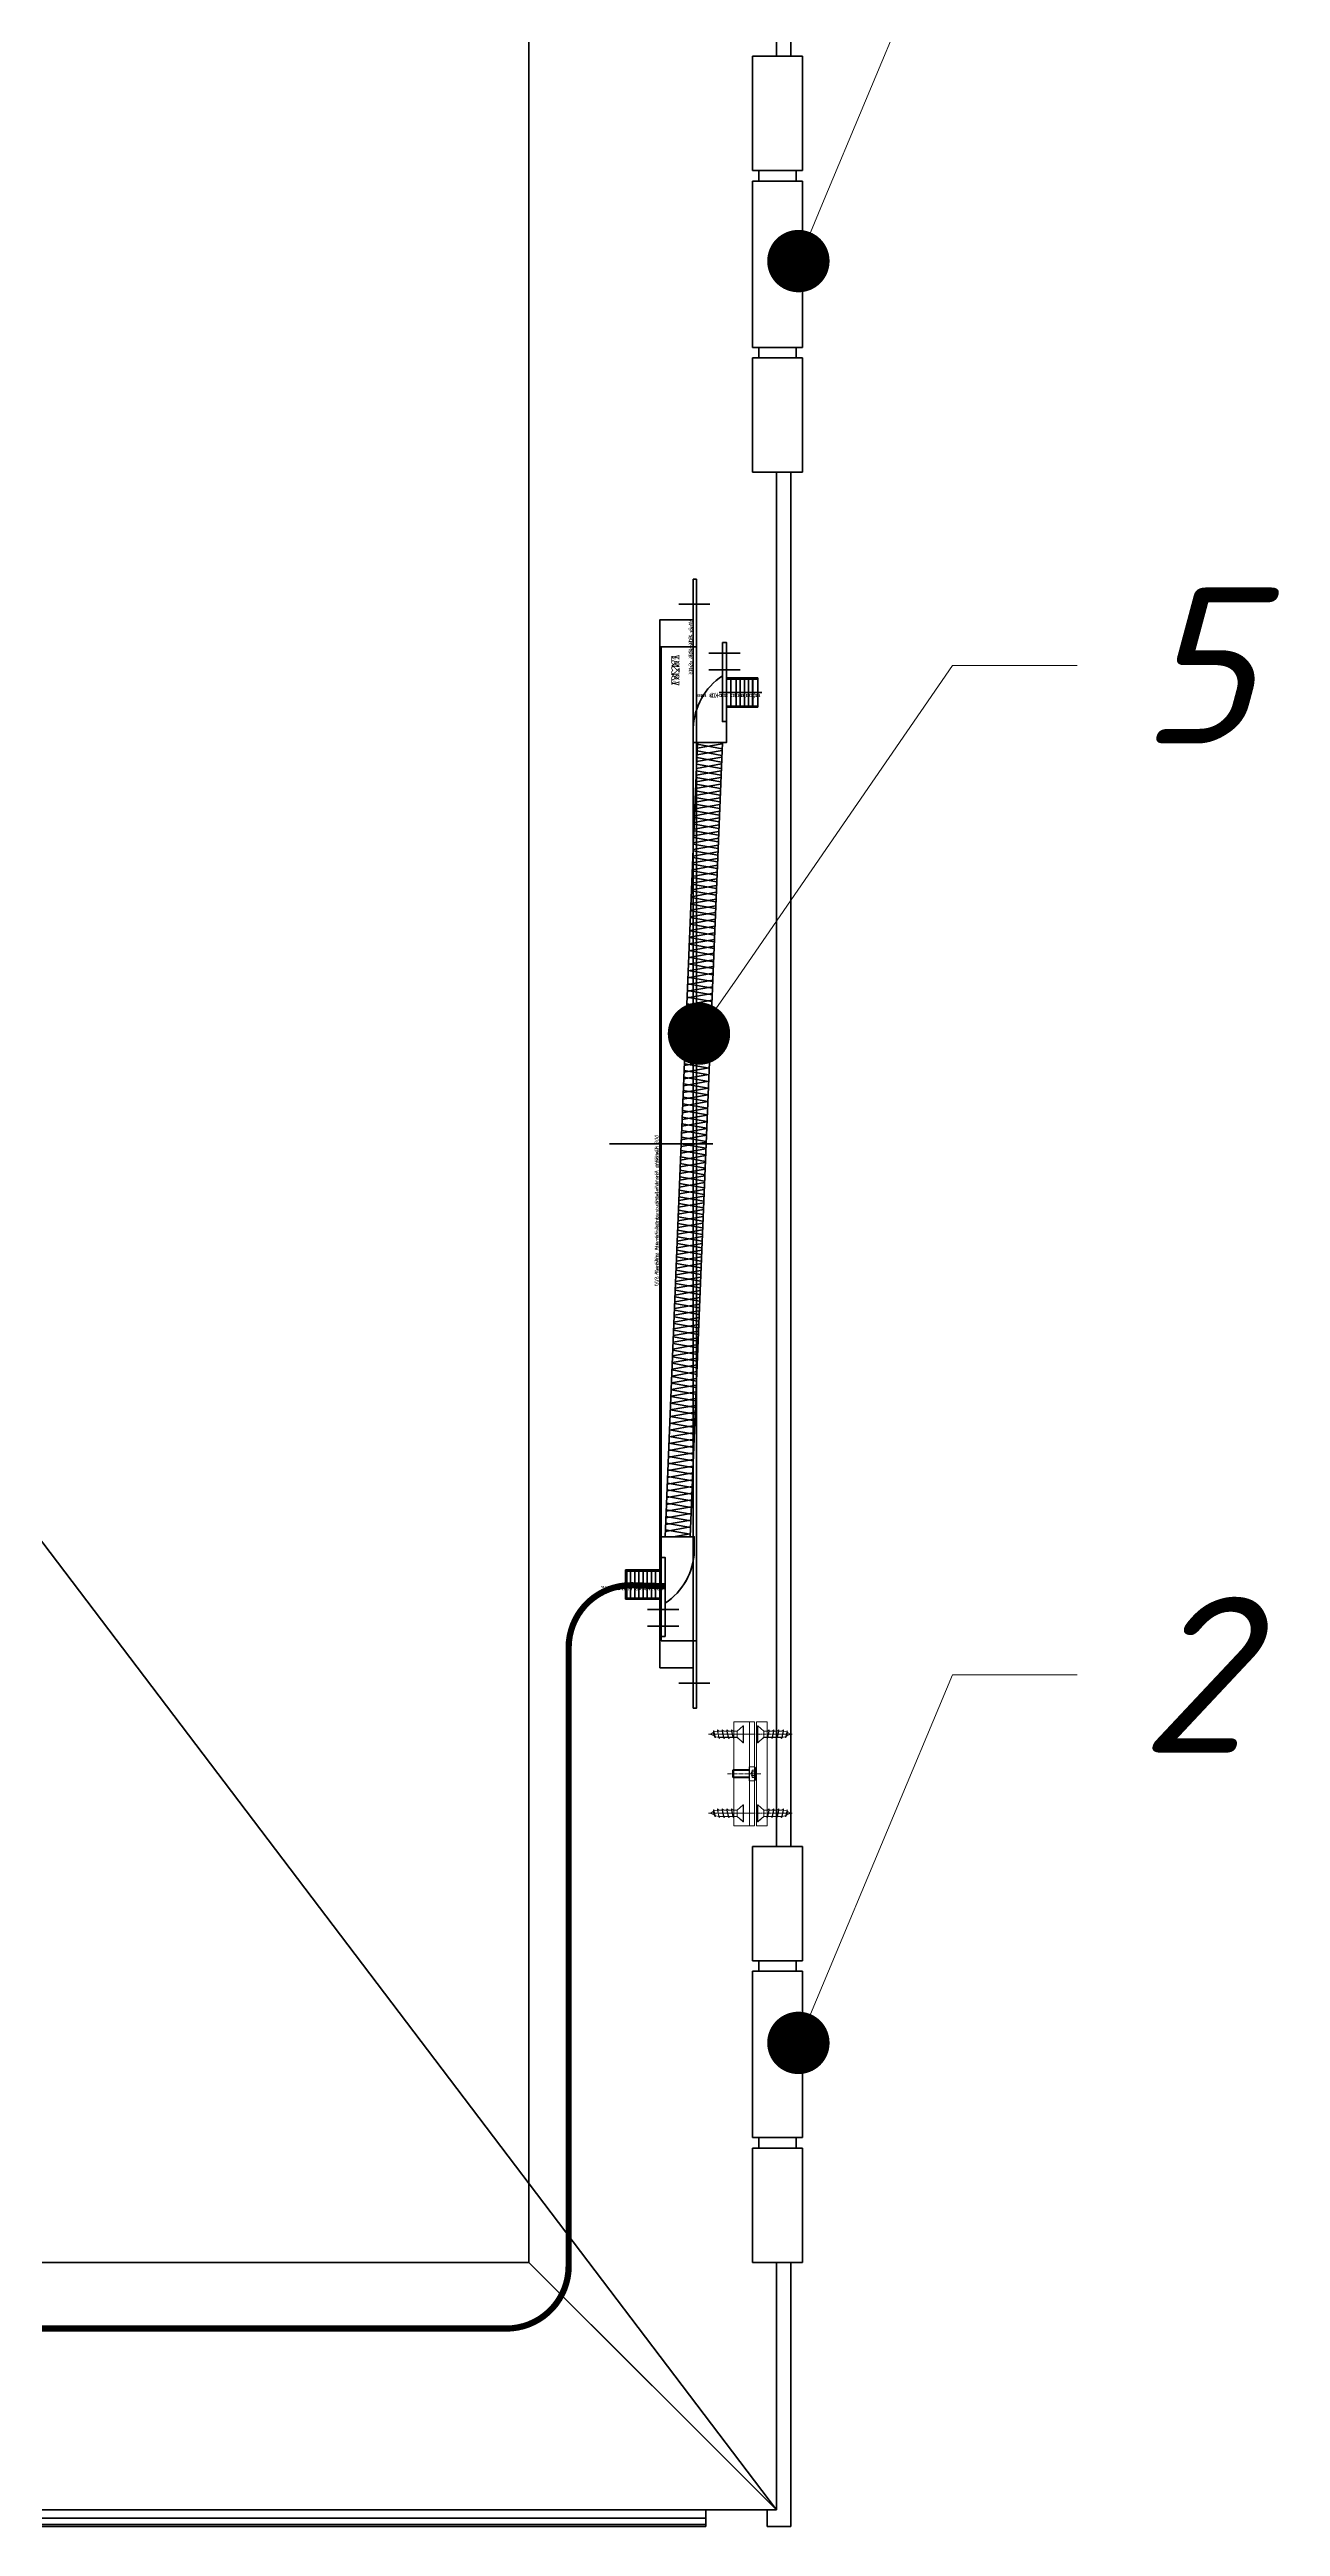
# Model space of a CAD drawing. Header units: millimetres. Extents: x -29692 to 34729, y -8412 to 43293.
# Drawn here: x -27945 to -27353, y 148 to 1339 of the extents above; entities that cross this region are included whole.
import ezdxf
from ezdxf import colors
from ezdxf.entities.mleader import LeaderData, LeaderLine
from ezdxf.math import Vec2, Vec3

# ---------------------------------------------------------------- set-up
doc = ezdxf.new("R2010")
doc.units = ezdxf.units.MM
for name, pattern in [('CENTER', [50.8, 31.75, -6.35, 6.35, -6.35]), ('CENTER2', [28.575, 19.05, -3.175, 3.175, -3.175]), ('DASHED2', [9.525, 6.35, -3.175]), ('HIDDEN', [9.525, 6.35, -3.175]), ('OGLT6', [2, 0.5, -0.5, 0.5, -0.5])]:
    doc.linetypes.add(name, pattern=pattern)
doc.layers.get('Defpoints').update_dxf_attribs({"color": 4, "lineweight": 35})
doc.layers.add('20 Sulused', color=40, linetype='HIDDEN')
for name, color, linetype, lineweight in [('_0_001_Профили', 150, 'Continuous', 35), ('_0_004_Текст_01', 7, 'Continuous', 18), ('Dim', 4, 'Continuous', 18)]:
    doc.layers.add(name, color=color, linetype=linetype, lineweight=lineweight)
doc.layers.add('Defpoints_2', color=4, linetype='Continuous', lineweight=35, plot=False)
doc.layers.add('Ei prindi', color=134, linetype='Continuous', lineweight=18, plot=False)
doc.styles.add('_DZ_2.0', font='isocpeui.ttf', dxfattribs={"height": 2})
doc.styles.add('_DZ_2.5', font='isocpeui.ttf', dxfattribs={"height": 2.5})
doc.styles.add('_DZ_4', font='isocpeui.ttf', dxfattribs={"height": 4})
doc.styles.get("Standard").update_dxf_attribs({"font": 'arial.ttf'})
pattern_1 = [(190, (165471.7618, 84270.2876), (0.551332964, -3.126764616), [])]

# ---------------------------------------------------------------- blocks, each defined once
blk = doc.blocks.new('_Dot')
at = {"color": 0, "linetype": 'ByBlock', "lineweight": -2}
blk.add_line((-0.5, 0), (-1, 0), dxfattribs=at)
at = {"color": 0, "linetype": 'ByBlock', "const_width": 0.5}
blk.add_lwpolyline([(-0.25, 0, 1), (0.25, 0, 1)], format="xyb", close=True, dxfattribs=at)
blk = doc.blocks.new('*U909')
at = {"layer": '_0_001_Профили', "linetype": 'ByBlock', "ltscale": 0.5}
h = blk.add_hatch(dxfattribs=at)
h.set_pattern_fill('ANSI31', color=9, angle=145, style=0)
h.set_pattern_definition(pattern_1)
h.paths.add_polyline_path([(14, -193), (2, -193), (-13.5, 189), (-1.5, 189)])
at = {"layer": '_0_001_Профили', "color": 9, "linetype": 'ByBlock', "ltscale": 0.5}
for p, q in [((8, 259.5), (-7, 259.5)), ((-22, 232), (-7, 232)), ((-30.1, 205.5), (-30.1, 218.5)), ((-28.1, 205.5), (-28.1, 218.5)), ((-26.1, 205.5), (-26.1, 218.5)), ((-24.1, 205.5), (-24.1, 218.5)), ((-22.1, 205.5), (-22.1, 218.5)), ((-22, 224), (-7, 224)), ((-20.1, 205.5), (-20.1, 218.5)), ((-18.1, 205.5), (-18.1, 218.5)), ((-13.5, 189), (2, -193)), ((-1.5, 189), (14, -193)), ((18, -223.5), (18, -210.5)), ((20.6, -223.5), (20.6, -210.5)), ((22.6, -223.5), (22.6, -210.5)), ((24.6, -223.5), (24.6, -210.5)), ((26.6, -223.5), (26.6, -210.5)), ((28.6, -223.5), (28.6, -210.5)), ((22.5, -228), (7.5, -228)), ((22.5, -236), (7.5, -236)), ((8, -259.5), (-7, -259.5))]:
    blk.add_line(p, q, dxfattribs=at)
for points in [[(0, 271.5), (1.5, 271.5), (1.5, -271.5), (0, -271.5)], [(-15.5, 239), (1.5, 239), (1.5, -239), (-15.5, -239)], [(-13.5, 237), (-15.5, 237), (-15.5, 199), (-13.5, 199)], [(-15.5, 205.5), (-32, 205.5), (-32, 218.5), (-15.5, 218.5)], [(14, -241), (16, -241), (16, -203), (14, -203)], [(16, -223.5), (16, -210.5), (31, -210.5), (31, -223.5)]]:
    blk.add_lwpolyline(points, close=True, dxfattribs=at)
at = {"layer": '_0_001_Профили', "color": 9, "linetype": 'Continuous', "ltscale": 0.5}
for points in [[(0, -252), (-16, -252), (-16, 252), (0, 252)], [(-15.5, 205), (-32.5, 205), (-32.5, 219), (-15.5, 219)], [(31, -224), (16, -224), (16, -210), (31, -210)]]:
    blk.add_lwpolyline(points, close=True, dxfattribs=at)
at = {"layer": '_0_001_Профили', "color": 9, "linetype": 'ByBlock', "ltscale": 0.5}
for points in [[(-15.5, 199), (-15.5, 189), (0.5, 189), (0.5, 195.9, 0.240675), (-13.5, 221)], [(16, -203), (16, -193), (0, -193), (0, -199.9, 0.240675), (14, -225)]]:
    blk.add_lwpolyline(points, format="xyb", dxfattribs=at)
at = {"layer": '_0_001_Профили', "color": 9, "linetype": 'Continuous', "ltscale": 0.5}
for points in [[(-13.5, 212), (-34.1, 212)], [(9.3, 0), (-40.3, 0)], [(33, -217), (12.4, -217)]]:
    blk.add_lwpolyline(points, dxfattribs=at)
at = {"layer": 'Defpoints_2', "linetype": 'Continuous', "ltscale": 0.5, "style": '_DZ_2.0'}
for s, p in [('ava %%C14mm ukselehes', (-44.4, 212.7)), ('ava %%C14mm ukselengis', (1.5, -216.3))]:
    blk.add_text(s, height=2, dxfattribs=at).set_placement(p)
at = {"layer": 'Defpoints_2', "linetype": 'Continuous', "ltscale": 0.5}
for s, height, style, p in [('Karbiku tsentri kõrgus ukselehe alt üldiselt 800 ', 2, '_DZ_2.0', (-16.6, 0.8)), ('EA281 ', 4, '_DZ_4', (-6.6, -235.5)), ('Ava 504x%%C24 S=16', 2, '_DZ_2.0', (-0.2, -251.1))]:
    blk.add_text(s, height=height, rotation=90, dxfattribs=dict(at, style=style)).set_placement(p)
blk = doc.blocks.new('A$C624E4E20')
at = {"layer": 'Ei prindi', "linetype": 'Continuous', "ltscale": 5}
for p, q in [((-16.5, 25), (-11.4, 25)), ((-16.5, -25), (-16.5, 25)), ((-11.4, 25), (-11.4, -25)), ((-0.5, 25), (-10.4, 25)), ((-10.4, 25), (-10.4, -25)), ((-8.1, 25), (-8.1, -25)), ((-0.5, -25), (-0.5, 25)), ((-27.8, 19), (-26.3, 19.9)), ((-27.8, 19), (-26, 18.2)), ((-26.2, 20.6), (-26.3, 19.9)), ((-26, 18.2), (-26.3, 19.9)), ((-25.4, 17.4), (-26.2, 20.6)), ((-26.2, 20.6), (-25.4, 20.3)), ((-25.4, 17.4), (-26, 18.2)), ((-25.4, 20.3), (-24.4, 20.5)), ((-25.4, 17.4), (-25.1, 17.8)), ((-25.1, 17.8), (-23.7, 17.5)), ((-23.4, 16.9), (-24.4, 21.1)), ((-24.4, 21.1), (-24.4, 20.5)), ((-24.4, 21.1), (-23.6, 20.5)), ((-23.7, 17.5), (-24.4, 20.5)), ((-23.4, 16.9), (-23.7, 17.5)), ((-23.6, 20.5), (-22.1, 20.5)), ((-23.4, 16.9), (-23.1, 17.5)), ((-23.1, 17.5), (-21.4, 17.5)), ((-21.1, 16.9), (-22.1, 21.1)), ((-22.1, 21.1), (-21.3, 20.5)), ((-22.1, 21.1), (-22.1, 20.5)), ((-21.4, 17.5), (-22.1, 20.5)), ((-21.1, 16.9), (-21.4, 17.5)), ((-21.3, 20.5), (-19.8, 20.5)), ((-21.1, 16.9), (-20.8, 17.5)), ((-20.8, 17.5), (-19.1, 17.5)), ((-19.8, 21.1), (-19.8, 20.5)), ((-19.8, 21.1), (-19, 20.5)), ((-18.8, 16.9), (-19.8, 21.1)), ((-19.1, 17.5), (-19.8, 20.5)), ((-18.8, 16.9), (-19.1, 17.5)), ((-19, 20.5), (-17.5, 20.5)), ((-18.8, 16.9), (-18.6, 17.5)), ((-18.6, 17.5), (-16.9, 17.5)), ((-16.6, 16.9), (-17.5, 21.1)), ((-17.5, 21.1), (-16.7, 20.5)), ((-17.5, 21.1), (-17.5, 20.5)), ((-16.9, 17.5), (-17.5, 20.5)), ((-16.6, 16.9), (-16.9, 17.5)), ((-16.7, 20.5), (-14.9, 20.5)), ((-16.6, 16.9), (-16.3, 17.5)), ((-16.3, 17.5), (-14.9, 17.5)), ((-12, 23), (-14.9, 20.5)), ((-14.9, 20.5), (-14.9, 17.5)), ((-12, 15), (-14.9, 17.5)), ((-12, 15), (-12, 23)), ((-12, 23), (-11.8, 23)), ((-12, 15), (-11.8, 15)), ((-11.8, 15), (-11.8, 23)), ((-10.6, 19), (4.8, 19)), ((-5.1, 15), (-5.1, 23)), ((-4.9, 23), (-5.1, 23)), ((-4.9, 15), (-5.1, 15)), ((-4.9, 23), (-2.1, 20.5)), ((-4.9, 15), (-4.9, 23)), ((-4.9, 15), (-2.1, 17.5)), ((-2.1, 20.5), (-2.1, 17.5)), ((-0.2, 20.5), (-2.1, 20.5)), ((-0.7, 17.5), (-2.1, 17.5)), ((-0.4, 16.9), (-0.7, 17.5)), ((-0.4, 16.9), (0.6, 21.1)), ((-0.4, 16.9), (-0.1, 17.5)), ((0.6, 21.1), (-0.2, 20.5)), ((-0.1, 17.5), (0.6, 20.5)), ((1.6, 17.5), (-0.1, 17.5)), ((0.6, 21.1), (0.6, 20.5)), ((2.1, 20.5), (0.6, 20.5)), ((1.9, 16.9), (1.6, 17.5)), ((1.9, 16.9), (2.9, 21.1)), ((1.9, 16.9), (2.2, 17.5)), ((2.9, 21.1), (2.1, 20.5)), ((2.2, 17.5), (2.9, 20.5)), ((3.9, 17.5), (2.2, 17.5)), ((2.9, 21.1), (2.9, 20.5)), ((4.4, 20.5), (2.9, 20.5)), ((4.2, 16.9), (3.9, 17.5)), ((4.2, 16.9), (5.2, 21.1)), ((4.2, 16.9), (4.5, 17.5)), ((5.2, 21.1), (4.4, 20.5)), ((4.5, 17.5), (5.2, 20.5)), ((6.2, 17.5), (4.5, 17.5)), ((5.2, 21.1), (5.2, 20.5)), ((6.7, 20.5), (5.2, 20.5)), ((6.5, 16.9), (6.2, 17.5)), ((6.5, 16.9), (7.4, 21.1)), ((6.5, 16.9), (6.8, 17.5)), ((7.4, 21.1), (6.7, 20.5)), ((6.8, 17.5), (7.4, 20.5)), ((8.1, 17.8), (6.8, 17.5)), ((7.4, 21.1), (7.4, 20.5)), ((8.5, 20.3), (7.4, 20.5)), ((8.4, 17.4), (8.1, 17.8)), ((8.4, 17.4), (9.2, 20.6)), ((8.4, 17.4), (9, 18.2)), ((9.2, 20.6), (8.5, 20.3)), ((9, 18.2), (9.4, 19.9)), ((10.9, 19), (9, 18.2)), ((9.2, 20.6), (9.4, 19.9)), ((10.9, 19), (9.4, 19.9)), ((-27.8, -19), (-26.3, -18.1)), ((-27.8, -19), (-26, -19.8)), ((-26.2, -17.4), (-26.3, -18.1)), ((-26, -19.8), (-26.3, -18.1)), ((-25.4, -20.6), (-26.2, -17.4)), ((-26.2, -17.4), (-25.4, -17.7)), ((-25.4, -20.6), (-26, -19.8)), ((-25.4, -17.7), (-24.4, -17.5)), ((-25.4, -20.6), (-25.1, -20.2)), ((-25.1, -20.2), (-23.7, -20.5)), ((-23.4, -21.1), (-24.4, -16.9)), ((-24.4, -16.9), (-24.4, -17.5)), ((-24.4, -16.9), (-23.6, -17.5)), ((-23.7, -20.5), (-24.4, -17.5)), ((-23.4, -21.1), (-23.7, -20.5)), ((-23.6, -17.5), (-22.1, -17.5)), ((-23.4, -21.1), (-23.1, -20.5)), ((-23.1, -20.5), (-21.4, -20.5)), ((-21.1, -21.1), (-22.1, -16.9)), ((-22.1, -16.9), (-21.3, -17.5)), ((-22.1, -16.9), (-22.1, -17.5)), ((-21.4, -20.5), (-22.1, -17.5)), ((-21.1, -21.1), (-21.4, -20.5)), ((-21.3, -17.5), (-19.8, -17.5)), ((-21.1, -21.1), (-20.8, -20.5)), ((-20.8, -20.5), (-19.1, -20.5)), ((-19.8, -16.9), (-19.8, -17.5)), ((-19.8, -16.9), (-19, -17.5)), ((-18.8, -21.1), (-19.8, -16.9)), ((-19.1, -20.5), (-19.8, -17.5)), ((-18.8, -21.1), (-19.1, -20.5)), ((-19, -17.5), (-17.5, -17.5)), ((-18.8, -21.1), (-18.6, -20.5)), ((-18.6, -20.5), (-16.9, -20.5)), ((-17.5, -16.9), (-16.7, -17.5)), ((-17.5, -16.9), (-17.5, -17.5)), ((-16.6, -21.1), (-17.5, -16.9)), ((-16.9, -20.5), (-17.5, -17.5)), ((-16.6, -21.1), (-16.9, -20.5)), ((-16.7, -17.5), (-14.9, -17.5)), ((-16.6, -21.1), (-16.3, -20.5)), ((-16.3, -20.5), (-14.9, -20.5)), ((-12, -15), (-14.9, -17.5)), ((-14.9, -17.5), (-14.9, -20.5)), ((-12, -23), (-14.9, -20.5)), ((-12, -23), (-12, -15)), ((-12, -15), (-11.8, -15)), ((-12, -23), (-11.8, -23)), ((-11.8, -23), (-11.8, -15)), ((-10.6, -19), (4.8, -19)), ((-5.1, -23), (-5.1, -15)), ((-4.9, -15), (-5.1, -15)), ((-4.9, -23), (-5.1, -23)), ((-4.9, -15), (-2.1, -17.5)), ((-4.9, -23), (-4.9, -15)), ((-4.9, -23), (-2.1, -20.5)), ((-2.1, -17.5), (-2.1, -20.5)), ((-0.2, -17.5), (-2.1, -17.5)), ((-0.7, -20.5), (-2.1, -20.5)), ((-0.4, -21.1), (-0.7, -20.5)), ((-0.4, -21.1), (0.6, -16.9)), ((-0.4, -21.1), (-0.1, -20.5)), ((0.6, -16.9), (-0.2, -17.5)), ((-0.1, -20.5), (0.6, -17.5)), ((1.6, -20.5), (-0.1, -20.5)), ((0.6, -16.9), (0.6, -17.5)), ((2.1, -17.5), (0.6, -17.5)), ((1.9, -21.1), (1.6, -20.5)), ((1.9, -21.1), (2.9, -16.9)), ((1.9, -21.1), (2.2, -20.5)), ((2.9, -16.9), (2.1, -17.5)), ((2.2, -20.5), (2.9, -17.5)), ((3.9, -20.5), (2.2, -20.5)), ((2.9, -16.9), (2.9, -17.5)), ((4.4, -17.5), (2.9, -17.5)), ((4.2, -21.1), (3.9, -20.5)), ((4.2, -21.1), (5.2, -16.9)), ((4.2, -21.1), (4.5, -20.5)), ((5.2, -16.9), (4.4, -17.5)), ((4.5, -20.5), (5.2, -17.5)), ((6.2, -20.5), (4.5, -20.5)), ((5.2, -16.9), (5.2, -17.5)), ((6.7, -17.5), (5.2, -17.5)), ((6.5, -21.1), (6.2, -20.5)), ((6.5, -21.1), (7.4, -16.9)), ((6.5, -21.1), (6.8, -20.5)), ((7.4, -16.9), (6.7, -17.5)), ((6.8, -20.5), (7.4, -17.5)), ((8.1, -20.2), (6.8, -20.5)), ((7.4, -16.9), (7.4, -17.5)), ((8.5, -17.7), (7.4, -17.5)), ((8.4, -20.6), (8.1, -20.2)), ((8.4, -20.6), (9.2, -17.4)), ((8.4, -20.6), (9, -19.8)), ((9.2, -17.4), (8.5, -17.7)), ((9, -19.8), (9.4, -18.1)), ((10.9, -19), (9, -19.8)), ((9.2, -17.4), (9.4, -18.1)), ((10.9, -19), (9.4, -18.1)), ((-11.4, -25), (-16.5, -25)), ((-10.4, -25), (-0.5, -25))]:
    blk.add_line(p, q, dxfattribs=at)
at = {"layer": 'Ei prindi', "linetype": 'CENTER', "ltscale": 0.05}
for p, q in [((-28.6, 19), (-11, 19)), ((11.6, 19), (-5.9, 19)), ((-28.6, -19), (-11, -19)), ((11.6, -19), (-5.9, -19))]:
    blk.add_line(p, q, dxfattribs=at)
at = {"layer": 'Ei prindi', "linetype": 'DASHED2', "ltscale": 0.2}
for p, q in [((-10.9, 1.7), (-9.4, 1.7)), ((-10.9, 0.9), (-9.4, 0.9)), ((-8.6, 0), (-9.4, 1.7)), ((-10.9, -0.9), (-9.4, -0.9)), ((-9.4, -1.7), (-10.9, -1.7)), ((-9.4, -1.7), (-8.6, 0))]:
    blk.add_line(p, q, dxfattribs=at)
at = {"layer": 'Ei prindi'}
for p, q in [((-7.9, 2), (-0.4, 2)), ((-7.9, 1.5), (0.1, 1.5)), ((-0.4, 2), (0.1, 1.5)), ((-0.4, 2), (-0.4, -2)), ((0.1, 1.5), (0.1, -1.5)), ((-7.9, -1.5), (0.1, -1.5)), ((-7.9, -2), (-0.4, -2)), ((-0.4, -2), (0.1, -1.5))]:
    blk.add_line(p, q, dxfattribs=at)
at = {"layer": 'Ei prindi', "linetype": 'CENTER2', "ltscale": 0.1}
blk.add_line((-13.4, 0), (2.5, 0), dxfattribs=at)
at = {"layer": 'Ei prindi', "ltscale": 5}
blk.add_lwpolyline([(-7.9, 3.4), (-10.1, 3.4, 0.414214), (-10.9, 2.6), (-10.9, -2.6, 0.414214), (-10.1, -3.4), (-7.9, -3.4)], format="xyb", close=True, dxfattribs=at)
at = {"layer": 'Ei prindi', "linetype": 'DASHED2', "ltscale": 0.2}
for centre, radius, start, end in [((-10.5, 1.3), 1.2, 338.8711, 21.1289), ((-14, 0), 4.68, 349.345, 10.655), ((-10.5, -1.3), 1.2, 338.8711, 21.1289)]:
    blk.add_arc(centre, radius, start, end, dxfattribs=at)
at = {"layer": 'Ei prindi', "linetype": 'Continuous', "ltscale": 5, "char_height": 0.2}
for insert, attachment_point in [((-14.8, 19.3), 1), ((-2.2, 19.3), 3), ((-14.8, -18.7), 1), ((-2.2, -18.7), 3)]:
    blk.add_mtext_dynamic_manual_height_columns('DIN7982 D4,2x16mm\\P(RST A2 või A4)', width=4.121, gutter_width=12.5, heights=[1.04], dxfattribs=dict(at, insert=insert, attachment_point=attachment_point))
blk = doc.blocks.new('A$Cdc8cdd52')
at = {"layer": 'Defpoints'}
for p, q in [((1714, 2329), (1714, 127)), ((1840, 1849), (1840, 1188)), ((1833, 1188), (1833, 1228)), ((1821.5, 1188), (1821.5, 1133)), ((1822.9, 1188), (1821.5, 1188)), ((1826.7, 1188), (1822.9, 1188)), ((1832.1, 1188), (1826.7, 1188)), ((1837.8, 1188), (1832.1, 1188)), ((1842.5, 1188), (1837.8, 1188)), ((1845.2, 1188), (1842.5, 1188)), ((1845.5, 1188), (1845.2, 1188)), ((1845.5, 1133), (1845.5, 1188)), ((1821.5, 1133), (1822.9, 1133)), ((1822.9, 1133), (1826.7, 1133)), ((1824.5, 1133), (1824.5, 1128)), ((1826.7, 1133), (1832.1, 1133)), ((1832.1, 1133), (1837.8, 1133)), ((1837.8, 1133), (1842.5, 1133)), ((1842.5, 1133), (1845.2, 1133)), ((1842.5, 1128), (1842.5, 1133)), ((1845.2, 1133), (1845.5, 1133)), ((1822.9, 1128), (1821.5, 1128)), ((1821.5, 1128), (1821.5, 1048)), ((1826.7, 1128), (1822.9, 1128)), ((1832.1, 1128), (1826.7, 1128)), ((1837.8, 1128), (1832.1, 1128)), ((1842.5, 1128), (1837.8, 1128)), ((1845.2, 1128), (1842.5, 1128)), ((1845.5, 1128), (1845.2, 1128)), ((1845.5, 1048), (1845.5, 1128)), ((1821.5, 1048), (1822.9, 1048)), ((1822.9, 1043), (1821.5, 1043)), ((1821.5, 1043), (1821.5, 988)), ((1822.9, 1048), (1826.7, 1048)), ((1826.7, 1043), (1822.9, 1043)), ((1824.5, 1048), (1824.5, 1043)), ((1826.7, 1048), (1832.1, 1048)), ((1832.1, 1043), (1826.7, 1043)), ((1832.1, 1048), (1837.8, 1048)), ((1837.8, 1043), (1832.1, 1043)), ((1837.8, 1048), (1842.5, 1048)), ((1842.5, 1043), (1837.8, 1043)), ((1842.5, 1048), (1845.2, 1048)), ((1842.5, 1043), (1842.5, 1048)), ((1845.2, 1043), (1842.5, 1043)), ((1845.2, 1048), (1845.5, 1048)), ((1845.5, 1043), (1845.2, 1043)), ((1845.5, 988), (1845.5, 1043)), ((1821.5, 988), (1822.9, 988)), ((1822.9, 988), (1826.7, 988)), ((1826.7, 988), (1832.1, 988)), ((1832.1, 988), (1837.8, 988)), ((1833, 327), (1833, 988)), ((1837.8, 988), (1842.5, 988)), ((1840, 988), (1840, 327)), ((1842.5, 988), (1845.2, 988)), ((1845.2, 988), (1845.5, 988)), ((1821.5, 327), (1821.5, 272)), ((1822.9, 327), (1821.5, 327)), ((1826.7, 327), (1822.9, 327)), ((1832.1, 327), (1826.7, 327)), ((1837.8, 327), (1832.1, 327)), ((1842.5, 327), (1837.8, 327)), ((1845.2, 327), (1842.5, 327)), ((1845.5, 327), (1845.2, 327)), ((1845.5, 272), (1845.5, 327)), ((1821.5, 272), (1822.9, 272)), ((1822.9, 267), (1821.5, 267)), ((1821.5, 267), (1821.5, 187)), ((1822.9, 272), (1826.7, 272)), ((1826.7, 267), (1822.9, 267)), ((1824.5, 272), (1824.5, 267)), ((1826.7, 272), (1832.1, 272)), ((1832.1, 267), (1826.7, 267)), ((1832.1, 272), (1837.8, 272)), ((1837.8, 267), (1832.1, 267)), ((1837.8, 272), (1842.5, 272)), ((1842.5, 267), (1837.8, 267)), ((1842.5, 272), (1845.2, 272)), ((1842.5, 267), (1842.5, 272)), ((1845.2, 267), (1842.5, 267)), ((1845.2, 272), (1845.5, 272)), ((1845.5, 267), (1845.2, 267)), ((1845.5, 187), (1845.5, 267)), ((1821.5, 187), (1822.9, 187)), ((1822.9, 182), (1821.5, 182)), ((1821.5, 182), (1821.5, 127)), ((1822.9, 187), (1826.7, 187)), ((1826.7, 182), (1822.9, 182)), ((1824.5, 187), (1824.5, 182)), ((1826.7, 187), (1832.1, 187)), ((1832.1, 182), (1826.7, 182)), ((1832.1, 187), (1837.8, 187)), ((1837.8, 182), (1832.1, 182)), ((1837.8, 187), (1842.5, 187)), ((1842.5, 182), (1837.8, 182)), ((1842.5, 187), (1845.2, 187)), ((1842.5, 182), (1842.5, 187)), ((1845.2, 182), (1842.5, 182)), ((1845.2, 187), (1845.5, 187)), ((1845.5, 182), (1845.2, 182)), ((1845.5, 127), (1845.5, 182)), ((1714, 127), (1026.5, 127)), ((1833, 8), (1714, 127)), ((1714, 127), (1773.5, 67.5)), ((1821.5, 127), (1822.9, 127)), ((1822.9, 127), (1826.7, 127)), ((1826.7, 127), (1832.1, 127)), ((1832.1, 127), (1837.8, 127)), ((1833, 8), (1833, 127)), ((1837.8, 127), (1842.5, 127)), ((1840, 127), (1840, 0)), ((1842.5, 127), (1845.2, 127)), ((1845.2, 127), (1845.5, 127)), ((1773.5, 67.5), (1812.5, 28.5)), ((1812.5, 28.5), (1833, 8)), ((1799, 4), (41, 4)), ((907.5, 8), (1833, 8)), ((1799, 1), (920, 1)), ((920, 0), (1799, 0)), ((1799, 4), (1799, 8)), ((1799, 3.5), (1799, 4)), ((1799, 3.1), (1799, 3.5)), ((1799, 1), (1799, 3.1)), ((1799, 0), (1799, 1)), ((1828.5, 8), (1828.5, 0)), ((1828.5, 0), (1840, 0))]:
    blk.add_line(p, q, dxfattribs=at)
blk.add_lwpolyline([(1833, 8), (907.5, 1228), (1833, 2448)], dxfattribs=at)
blk = doc.blocks.new('*U926')
at = {"layer": '_0_001_Профили', "color": 30, "linetype": 'OGLT6', "const_width": 3}
blk.add_lwpolyline([(-368.9, 372.7), (-352.6, 373.2, -0.414214), (-322.6, 343.2), (-322.6, 45.7, 0.414214), (-292.6, 15.7), (403.8, 15.7, 0.414214), (433.8, 45.7), (433.8, 835.5)], format="xyb", dxfattribs=at)

msp = doc.modelspace()

# ---------------------------------------------------------------- hatches: boundary and pattern name
at = {"layer": '_0_001_Профили', "linetype": 'ByBlock', "ltscale": 0.5}
h = msp.add_hatch(dxfattribs=at)
h.set_pattern_fill('ANSI31', color=9, angle=145, style=0)
h.set_pattern_definition(pattern_1)
h.paths.add_polyline_path([(-27621.427, 1006.09), (-27633.427, 1006.09), (-27648.927, 624.09), (-27636.927, 624.09)])

# ---------------------------------------------------------------- linework, layer by layer
at = {"layer": '_0_001_Профили', "color": 9, "linetype": 'ByBlock', "ltscale": 0.5}
for p, q in [((-27627.427, 1072.59), (-27642.427, 1072.59)), ((-27612.927, 1049.09), (-27627.927, 1049.09)), ((-27612.927, 1041.09), (-27627.927, 1041.09)), ((-27617.427, 1036.595), (-27617.427, 1023.595)), ((-27614.859, 1036.595), (-27614.859, 1023.595)), ((-27612.859, 1036.595), (-27612.859, 1023.595)), ((-27610.859, 1036.595), (-27610.859, 1023.595)), ((-27608.859, 1036.595), (-27608.859, 1023.595)), ((-27606.859, 1036.595), (-27606.859, 1023.595)), ((-27648.927, 624.09), (-27633.427, 1006.09)), ((-27636.927, 624.09), (-27621.427, 1006.09)), ((-27665.532, 607.573), (-27665.532, 594.573)), ((-27663.532, 607.573), (-27663.532, 594.573)), ((-27661.532, 607.573), (-27661.532, 594.573)), ((-27659.532, 607.573), (-27659.532, 594.573)), ((-27657.532, 607.573), (-27657.532, 594.573)), ((-27655.532, 607.573), (-27655.532, 594.573)), ((-27653.532, 607.573), (-27653.532, 594.573)), ((-27657.427, 589.09), (-27642.427, 589.09)), ((-27657.427, 581.09), (-27642.427, 581.09)), ((-27627.427, 553.59), (-27642.427, 553.59))]:
    msp.add_line(p, q, dxfattribs=at)
for points in [[(-27635.427, 541.59), (-27633.927, 541.59), (-27633.927, 1084.59), (-27635.427, 1084.59)], [(-27650.927, 574.09), (-27633.927, 574.09), (-27633.927, 1052.09), (-27650.927, 1052.09)], [(-27621.427, 1054.09), (-27619.427, 1054.09), (-27619.427, 1016.09), (-27621.427, 1016.09)], [(-27619.427, 1036.595), (-27619.427, 1023.595), (-27604.427, 1023.595), (-27604.427, 1036.595)], [(-27650.927, 607.573), (-27667.427, 607.574), (-27667.427, 594.574), (-27650.927, 594.573)], [(-27648.927, 576.09), (-27650.927, 576.09), (-27650.927, 614.09), (-27648.927, 614.09)]]:
    msp.add_lwpolyline(points, close=True, dxfattribs=at)
at = {"layer": '_0_001_Профили', "color": 9, "linetype": 'Continuous', "ltscale": 0.5}
for points in [[(-27635.427, 1065.09), (-27651.427, 1065.09), (-27651.427, 561.09), (-27635.427, 561.09)], [(-27604.427, 1037.095), (-27619.427, 1037.095), (-27619.427, 1023.095), (-27604.427, 1023.095)], [(-27650.927, 608.073), (-27667.927, 608.073), (-27667.927, 594.073), (-27650.927, 594.073)]]:
    msp.add_lwpolyline(points, close=True, dxfattribs=at)
at = {"layer": '_0_001_Профили', "color": 9, "linetype": 'ByBlock', "ltscale": 0.5}
for points in [[(-27619.427, 1016.09), (-27619.427, 1006.09), (-27635.427, 1006.09), (-27635.427, 1012.961, -0.24067469), (-27621.427, 1038.09)], [(-27650.927, 614.09), (-27650.927, 624.09), (-27634.927, 624.09), (-27634.927, 617.22, -0.24067469), (-27648.927, 592.09)]]:
    msp.add_lwpolyline(points, format="xyb", dxfattribs=at)
at = {"layer": '_0_001_Профили', "color": 9, "linetype": 'Continuous', "ltscale": 0.5}
for points in [[(-27602.427, 1030.095), (-27623.022, 1030.095)], [(-27626.086, 813.09), (-27675.768, 813.09)], [(-27648.927, 601.073), (-27669.522, 601.073)]]:
    msp.add_lwpolyline(points, dxfattribs=at)
at = {"layer": 'Ei prindi', "linetype": 'CENTER', "ltscale": 0.05}
for p, q in [((-27628.022, 529.09), (-27610.495, 529.09)), ((-27587.837, 529.09), (-27605.364, 529.09)), ((-27628.022, 491.09), (-27610.495, 491.09)), ((-27587.837, 491.09), (-27605.364, 491.09))]:
    msp.add_line(p, q, dxfattribs=at)
at = {"layer": 'Ei prindi', "linetype": 'Continuous', "ltscale": 5}
for p, q in [((-27627.259, 529.09), (-27625.765, 530.009)), ((-27627.259, 529.09), (-27625.427, 528.333)), ((-27625.615, 530.684), (-27625.765, 530.009)), ((-27625.427, 528.333), (-27625.765, 530.009)), ((-27624.828, 527.497), (-27625.615, 530.684)), ((-27625.615, 530.684), (-27624.851, 530.406)), ((-27624.828, 527.497), (-27625.427, 528.333)), ((-27624.851, 530.406), (-27623.84, 530.569)), ((-27624.828, 527.497), (-27624.533, 527.862)), ((-27624.533, 527.862), (-27623.186, 527.612)), ((-27622.891, 526.99), (-27623.841, 531.19)), ((-27623.841, 531.19), (-27623.84, 530.569)), ((-27623.841, 531.19), (-27623.077, 530.569)), ((-27623.186, 527.612), (-27623.84, 530.569)), ((-27622.891, 526.99), (-27623.186, 527.612)), ((-27623.077, 530.569), (-27621.549, 530.569)), ((-27622.891, 526.99), (-27622.596, 527.612)), ((-27622.596, 527.612), (-27620.895, 527.612)), ((-27620.6, 526.99), (-27621.55, 531.19)), ((-27621.55, 531.19), (-27620.786, 530.569)), ((-27621.55, 531.19), (-27621.549, 530.569)), ((-27620.895, 527.612), (-27621.549, 530.569)), ((-27605.764, 529.09), (-27621.198, 529.09)), ((-27620.6, 526.99), (-27620.895, 527.612)), ((-27620.786, 530.569), (-27619.258, 530.569)), ((-27620.6, 526.99), (-27620.305, 527.612)), ((-27620.305, 527.612), (-27618.604, 527.612)), ((-27619.259, 531.19), (-27619.258, 530.569)), ((-27619.259, 531.19), (-27618.495, 530.569)), ((-27618.309, 526.99), (-27619.259, 531.19)), ((-27618.604, 527.612), (-27619.258, 530.569)), ((-27618.309, 526.99), (-27618.604, 527.612)), ((-27618.495, 530.569), (-27616.967, 530.569)), ((-27618.309, 526.99), (-27618.014, 527.612)), ((-27618.014, 527.612), (-27616.314, 527.612)), ((-27616.019, 526.99), (-27616.968, 531.19)), ((-27616.968, 531.19), (-27616.204, 530.569)), ((-27616.968, 531.19), (-27616.967, 530.569)), ((-27616.314, 527.612), (-27616.967, 530.569)), ((-27616.019, 526.99), (-27616.314, 527.612)), ((-27616.204, 530.569), (-27614.323, 530.569)), ((-27616.019, 526.99), (-27615.724, 527.612)), ((-27615.931, 535.09), (-27605.974, 535.09)), ((-27615.931, 485.09), (-27615.931, 535.09)), ((-27615.724, 527.612), (-27614.323, 527.612)), ((-27611.488, 533.14), (-27614.323, 530.569)), ((-27614.323, 530.569), (-27614.323, 527.612)), ((-27611.488, 525.04), (-27614.323, 527.612)), ((-27611.488, 525.04), (-27611.488, 533.14)), ((-27611.488, 533.14), (-27611.259, 533.14)), ((-27611.488, 525.04), (-27611.259, 525.04)), ((-27611.259, 525.04), (-27611.259, 533.14)), ((-27608.322, 535.09), (-27608.322, 485.09)), ((-27605.974, 535.09), (-27605.974, 485.09)), ((-27599.928, 535.09), (-27605, 535.09)), ((-27605, 535.09), (-27605, 485.09)), ((-27604.6, 525.04), (-27604.6, 533.14)), ((-27604.371, 533.14), (-27604.6, 533.14)), ((-27604.371, 525.04), (-27604.6, 525.04)), ((-27604.371, 533.14), (-27601.536, 530.569)), ((-27604.371, 525.04), (-27604.371, 533.14)), ((-27604.371, 525.04), (-27601.536, 527.612)), ((-27601.536, 530.569), (-27601.536, 527.612)), ((-27599.655, 530.569), (-27601.536, 530.569)), ((-27600.135, 527.612), (-27601.536, 527.612)), ((-27599.84, 526.99), (-27600.135, 527.612)), ((-27599.928, 485.09), (-27599.928, 535.09)), ((-27599.84, 526.99), (-27598.891, 531.19)), ((-27599.84, 526.99), (-27599.545, 527.612)), ((-27598.891, 531.19), (-27599.655, 530.569)), ((-27599.545, 527.612), (-27598.892, 530.569)), ((-27597.844, 527.612), (-27599.545, 527.612)), ((-27598.891, 531.19), (-27598.892, 530.569)), ((-27597.364, 530.569), (-27598.892, 530.569)), ((-27597.549, 526.99), (-27597.844, 527.612)), ((-27597.549, 526.99), (-27596.6, 531.19)), ((-27597.549, 526.99), (-27597.254, 527.612)), ((-27596.6, 531.19), (-27597.364, 530.569)), ((-27597.254, 527.612), (-27596.601, 530.569)), ((-27595.554, 527.612), (-27597.254, 527.612)), ((-27596.6, 531.19), (-27596.601, 530.569)), ((-27595.073, 530.569), (-27596.601, 530.569)), ((-27595.259, 526.99), (-27595.554, 527.612)), ((-27595.259, 526.99), (-27594.309, 531.19)), ((-27595.259, 526.99), (-27594.964, 527.612)), ((-27594.309, 531.19), (-27595.073, 530.569)), ((-27594.964, 527.612), (-27594.31, 530.569)), ((-27593.263, 527.612), (-27594.964, 527.612)), ((-27594.309, 531.19), (-27594.31, 530.569)), ((-27592.782, 530.569), (-27594.31, 530.569)), ((-27592.968, 526.99), (-27593.263, 527.612)), ((-27592.968, 526.99), (-27592.018, 531.19)), ((-27592.968, 526.99), (-27592.673, 527.612)), ((-27592.018, 531.19), (-27592.782, 530.569)), ((-27592.673, 527.612), (-27592.019, 530.569)), ((-27591.326, 527.862), (-27592.673, 527.612)), ((-27592.018, 531.19), (-27592.019, 530.569)), ((-27591.008, 530.406), (-27592.019, 530.569)), ((-27591.031, 527.497), (-27591.326, 527.862)), ((-27591.031, 527.497), (-27590.244, 530.684)), ((-27591.031, 527.497), (-27590.432, 528.333)), ((-27590.244, 530.684), (-27591.008, 530.406)), ((-27590.432, 528.333), (-27590.094, 530.009)), ((-27588.6, 529.09), (-27590.432, 528.333)), ((-27590.244, 530.684), (-27590.094, 530.009)), ((-27588.6, 529.09), (-27590.094, 530.009)), ((-27627.259, 491.09), (-27625.765, 492.009)), ((-27627.259, 491.09), (-27625.427, 490.333)), ((-27625.615, 492.684), (-27625.765, 492.009)), ((-27625.427, 490.333), (-27625.765, 492.009)), ((-27624.828, 489.497), (-27625.615, 492.684)), ((-27625.615, 492.684), (-27624.851, 492.406)), ((-27624.828, 489.497), (-27625.427, 490.333)), ((-27624.851, 492.406), (-27623.84, 492.569)), ((-27624.828, 489.497), (-27624.533, 489.862)), ((-27624.533, 489.862), (-27623.186, 489.612)), ((-27622.891, 488.99), (-27623.841, 493.19)), ((-27623.841, 493.19), (-27623.84, 492.569)), ((-27623.841, 493.19), (-27623.077, 492.569)), ((-27623.186, 489.612), (-27623.84, 492.569)), ((-27622.891, 488.99), (-27623.186, 489.612)), ((-27623.077, 492.569), (-27621.549, 492.569)), ((-27622.891, 488.99), (-27622.596, 489.612)), ((-27622.596, 489.612), (-27620.895, 489.612)), ((-27620.6, 488.99), (-27621.55, 493.19)), ((-27621.55, 493.19), (-27620.786, 492.569)), ((-27621.55, 493.19), (-27621.549, 492.569)), ((-27620.895, 489.612), (-27621.549, 492.569)), ((-27605.764, 491.09), (-27621.198, 491.09)), ((-27620.6, 488.99), (-27620.895, 489.612)), ((-27620.786, 492.569), (-27619.258, 492.569)), ((-27620.6, 488.99), (-27620.305, 489.612)), ((-27620.305, 489.612), (-27618.604, 489.612)), ((-27619.259, 493.19), (-27619.258, 492.569)), ((-27619.259, 493.19), (-27618.495, 492.569)), ((-27618.309, 488.99), (-27619.259, 493.19)), ((-27618.604, 489.612), (-27619.258, 492.569)), ((-27618.309, 488.99), (-27618.604, 489.612)), ((-27618.495, 492.569), (-27616.967, 492.569)), ((-27618.309, 488.99), (-27618.014, 489.612)), ((-27618.014, 489.612), (-27616.314, 489.612)), ((-27616.019, 488.99), (-27616.968, 493.19)), ((-27616.968, 493.19), (-27616.204, 492.569)), ((-27616.968, 493.19), (-27616.967, 492.569)), ((-27616.314, 489.612), (-27616.967, 492.569)), ((-27616.019, 488.99), (-27616.314, 489.612)), ((-27616.204, 492.569), (-27614.323, 492.569)), ((-27616.019, 488.99), (-27615.724, 489.612)), ((-27615.724, 489.612), (-27614.323, 489.612)), ((-27611.488, 495.14), (-27614.323, 492.569)), ((-27614.323, 492.569), (-27614.323, 489.612)), ((-27611.488, 487.04), (-27614.323, 489.612)), ((-27611.488, 487.04), (-27611.488, 495.14)), ((-27611.488, 495.14), (-27611.259, 495.14)), ((-27611.259, 487.04), (-27611.259, 495.14)), ((-27604.6, 487.04), (-27604.6, 495.14)), ((-27604.371, 495.14), (-27604.6, 495.14)), ((-27604.371, 495.14), (-27601.536, 492.569)), ((-27604.371, 487.04), (-27604.371, 495.14)), ((-27604.371, 487.04), (-27601.536, 489.612)), ((-27599.655, 492.569), (-27601.536, 492.569)), ((-27601.536, 492.569), (-27601.536, 489.612)), ((-27600.135, 489.612), (-27601.536, 489.612)), ((-27599.84, 488.99), (-27600.135, 489.612)), ((-27599.84, 488.99), (-27598.891, 493.19)), ((-27599.84, 488.99), (-27599.545, 489.612)), ((-27598.891, 493.19), (-27599.655, 492.569)), ((-27599.545, 489.612), (-27598.892, 492.569)), ((-27597.844, 489.612), (-27599.545, 489.612)), ((-27598.891, 493.19), (-27598.892, 492.569)), ((-27597.364, 492.569), (-27598.892, 492.569)), ((-27597.549, 488.99), (-27597.844, 489.612)), ((-27597.549, 488.99), (-27596.6, 493.19)), ((-27597.549, 488.99), (-27597.254, 489.612)), ((-27596.6, 493.19), (-27597.364, 492.569)), ((-27597.254, 489.612), (-27596.601, 492.569)), ((-27595.554, 489.612), (-27597.254, 489.612)), ((-27596.6, 493.19), (-27596.601, 492.569)), ((-27595.073, 492.569), (-27596.601, 492.569)), ((-27595.259, 488.99), (-27595.554, 489.612)), ((-27595.259, 488.99), (-27594.309, 493.19)), ((-27595.259, 488.99), (-27594.964, 489.612)), ((-27594.309, 493.19), (-27595.073, 492.569)), ((-27594.964, 489.612), (-27594.31, 492.569)), ((-27593.263, 489.612), (-27594.964, 489.612)), ((-27594.309, 493.19), (-27594.31, 492.569)), ((-27592.782, 492.569), (-27594.31, 492.569)), ((-27592.968, 488.99), (-27593.263, 489.612)), ((-27592.968, 488.99), (-27592.018, 493.19)), ((-27592.968, 488.99), (-27592.673, 489.612)), ((-27592.018, 493.19), (-27592.782, 492.569)), ((-27592.673, 489.612), (-27592.019, 492.569)), ((-27591.326, 489.862), (-27592.673, 489.612)), ((-27592.018, 493.19), (-27592.019, 492.569)), ((-27591.008, 492.406), (-27592.019, 492.569)), ((-27591.031, 489.497), (-27591.326, 489.862)), ((-27591.031, 489.497), (-27590.244, 492.684)), ((-27591.031, 489.497), (-27590.432, 490.333)), ((-27590.244, 492.684), (-27591.008, 492.406)), ((-27590.432, 490.333), (-27590.094, 492.009)), ((-27588.6, 491.09), (-27590.432, 490.333)), ((-27590.244, 492.684), (-27590.094, 492.009)), ((-27588.6, 491.09), (-27590.094, 492.009)), ((-27605.974, 485.09), (-27615.931, 485.09)), ((-27611.488, 487.04), (-27611.259, 487.04)), ((-27605, 485.09), (-27599.928, 485.09)), ((-27604.371, 487.04), (-27604.6, 487.04))]:
    msp.add_line(p, q, dxfattribs=at)
at = {"layer": 'Ei prindi', "linetype": 'CENTER2', "ltscale": 0.1}
msp.add_line((-27603, 510.09), (-27618.932, 510.09), dxfattribs=at)
at = {"layer": 'Ei prindi'}
for p, q in [((-27616, 512.09), (-27616.5, 511.59)), ((-27608.5, 511.59), (-27616.5, 511.59)), ((-27616.5, 511.59), (-27616.5, 508.59)), ((-27616, 508.09), (-27616.5, 508.59)), ((-27608.5, 508.59), (-27616.5, 508.59)), ((-27616, 512.09), (-27616, 508.09)), ((-27608.5, 512.09), (-27616, 512.09)), ((-27608.5, 508.09), (-27616, 508.09))]:
    msp.add_line(p, q, dxfattribs=at)
at = {"layer": 'Ei prindi', "linetype": 'DASHED2', "ltscale": 0.2}
for p, q in [((-27607.75, 510.09), (-27607, 511.822)), ((-27607, 508.358), (-27607.75, 510.09)), ((-27605.5, 511.822), (-27607, 511.822)), ((-27605.5, 510.956), (-27607, 510.956)), ((-27605.5, 509.224), (-27607, 509.224)), ((-27607, 508.358), (-27605.5, 508.358))]:
    msp.add_line(p, q, dxfattribs=at)
at = {"layer": 'Ei prindi', "ltscale": 5}
msp.add_lwpolyline([(-27608.5, 513.474), (-27606.25, 513.474, -0.41421356), (-27605.5, 512.724), (-27605.5, 507.457, -0.41421356), (-27606.25, 506.707), (-27608.5, 506.707)], format="xyb", close=True, dxfattribs=at)
at = {"layer": 'Ei prindi', "linetype": 'DASHED2', "ltscale": 0.2}
for centre, radius, start, end in [((-27605.88, 511.389), 1.201, 158.871147, 201.128853), ((-27602.397, 510.09), 4.684, 169.345015, 190.654985), ((-27605.88, 508.791), 1.201, 158.871147, 201.128853)]:
    msp.add_arc(centre, radius, start, end, dxfattribs=at)

# ---------------------------------------------------------------- block references
at = {"layer": '20 Sulused', "linetype": 'ByBlock', "xscale": -1, "rotation": 180}
msp.add_blockref('*U909', (-27635.427, 813.09), dxfattribs=at)
at = {"layer": '_0_001_Профили', "xscale": -1}
msp.add_blockref('*U926', (-28017.945, 227.566), dxfattribs=at)
at = {"layer": 'Defpoints'}
msp.add_blockref('A$Cdc8cdd52', (-29428.427, 148.09), dxfattribs=at)
at = {"layer": 'Dim', "linetype": 'Continuous', "ltscale": 5, "xscale": -1}
msp.add_blockref('A$C624E4E20', (-27616.396, 510.09), dxfattribs=at)

# ---------------------------------------------------------------- texts
at = {"layer": 'Defpoints_2', "linetype": 'Continuous', "ltscale": 0.5}
for s, height, style, p in [('Ava 504x%%C24 S=16', 2, '_DZ_2.0', (-27635.6, 1040.03)), ('EA281 ', 4, '_DZ_4', (-27642.027, 1033.032)), ('Karbiku tsentri kõrgus ukselehe alt üldiselt 800 ', 2, '_DZ_2.0', (-27651.985, 749.767))]:
    msp.add_text(s, height=height, rotation=90, dxfattribs=dict(at, style=style)).set_placement(p)
at = {"layer": 'Defpoints_2', "linetype": 'Continuous', "ltscale": 0.5, "style": '_DZ_2.0'}
for s, p in [('ava %%C14mm ukselengis', (-27633.956, 1027.963)), ('ava %%C14mm ukselehes', (-27679.835, 598.342))]:
    msp.add_text(s, height=2, dxfattribs=at).set_placement(p)
at = {"layer": 'Ei prindi', "linetype": 'Continuous', "ltscale": 5, "char_height": 0.2}
for insert, attachment_point in [((-27614.234, 529.39), 1), ((-27601.625, 529.39), 3), ((-27614.234, 491.39), 1), ((-27601.625, 491.39), 3)]:
    msp.add_mtext_dynamic_manual_height_columns('DIN7982 D4,2x16mm\\P(RST A2 või A4)', width=4.12103, gutter_width=12.5, heights=[1.035], dxfattribs=dict(at, insert=insert, attachment_point=attachment_point))

# ---------------------------------------------------------------- leaders
at = {"layer": '_0_004_Текст_01'}
ml = msp.add_multileader_mtext('Standard', dxfattribs=at)
ml.set_content('2', color=256, style='_DZ_2.5')
ml.set_leader_properties(color=256, linetype='ByLayer', lineweight=-1)
ml.set_arrow_properties(name='DOT')
ml.build(insert=Vec2(0, 0))
ml.multileader.update_dxf_attribs({"dogleg_length": 2, "arrow_head_size": 30, "scale": 30})
ctx = ml.context
ctx.base_point, ctx.scale, ctx.char_height, ctx.arrow_head_size, ctx.landing_gap_size, ctx.plane_origin = Vec3(-27450.779, 1414.648), 30, 75, 30, 30, Vec3(-28087.504, 1416.296)
notes = []
notes.append((ctx, [(1, (1, 1, 0), (-27510.779, 1414.648), (1, 0), 60, [(0, [(-27584.864, 1237.584)], 0, [])])]))
ctx.mtext.insert, ctx.mtext.flow_direction = Vec3(-27420.779, 1452.148), 5
ml = msp.add_multileader_mtext('Standard', dxfattribs=at)
ml.set_content('5', color=256, style='_DZ_2.5')
ml.set_leader_properties(color=256, linetype='ByLayer', lineweight=-1)
ml.set_arrow_properties(name='DOT')
ml.build(insert=Vec2(0, 0))
ml.multileader.update_dxf_attribs({"dogleg_length": 2, "arrow_head_size": 30, "scale": 30})
ctx = ml.context
ctx.base_point, ctx.scale, ctx.char_height, ctx.arrow_head_size, ctx.landing_gap_size, ctx.plane_origin = Vec3(-27450.779, 1043.117), 30, 75, 30, 30, Vec3(-28087.504, 1044.765)
notes.append((ctx, [(1, (1, 1, 0), (-27510.779, 1043.117), (1, 0), 60, [(0, [(-27632.678, 866.053)], 0, [])])]))
ctx.mtext.insert, ctx.mtext.flow_direction = Vec3(-27420.779, 1080.617), 5
ml = msp.add_multileader_mtext('Standard', dxfattribs=at)
ml.set_content('2', color=256, style='_DZ_2.5')
ml.set_leader_properties(color=256, linetype='ByLayer', lineweight=-1)
ml.set_arrow_properties(name='DOT')
ml.build(insert=Vec2(0, 0))
ml.multileader.update_dxf_attribs({"dogleg_length": 2, "arrow_head_size": 30, "scale": 30})
ctx = ml.context
ctx.base_point, ctx.scale, ctx.char_height, ctx.arrow_head_size, ctx.landing_gap_size, ctx.plane_origin = Vec3(-27450.779, 557.719), 30, 75, 30, 30, Vec3(-28087.504, 559.368)
notes.append((ctx, [(1, (1, 1, 0), (-27510.779, 557.719), (1, 0), 60, [(0, [(-27584.864, 380.655)], 0, [])])]))
ctx.mtext.insert, ctx.mtext.flow_direction = Vec3(-27420.779, 595.219), 5
for ctx, leaders in notes:
    for number, flags, end, landing, length, lines in leaders:
        leader = LeaderData()
        leader.index, (leader.has_last_leader_line, leader.has_dogleg_vector, leader.attachment_direction) = number, flags
        leader.last_leader_point, leader.dogleg_vector, leader.dogleg_length = Vec3(end), Vec3(landing), length
        for number, points, colour, breaks in lines:
            line = LeaderLine()
            line.index, line.vertices, line.color, line.breaks = number, Vec3.list(points), colors.encode_raw_color(colour), breaks
            leader.lines.append(line)
        ctx.leaders.append(leader)

doc.saveas('drawing.dxf')
